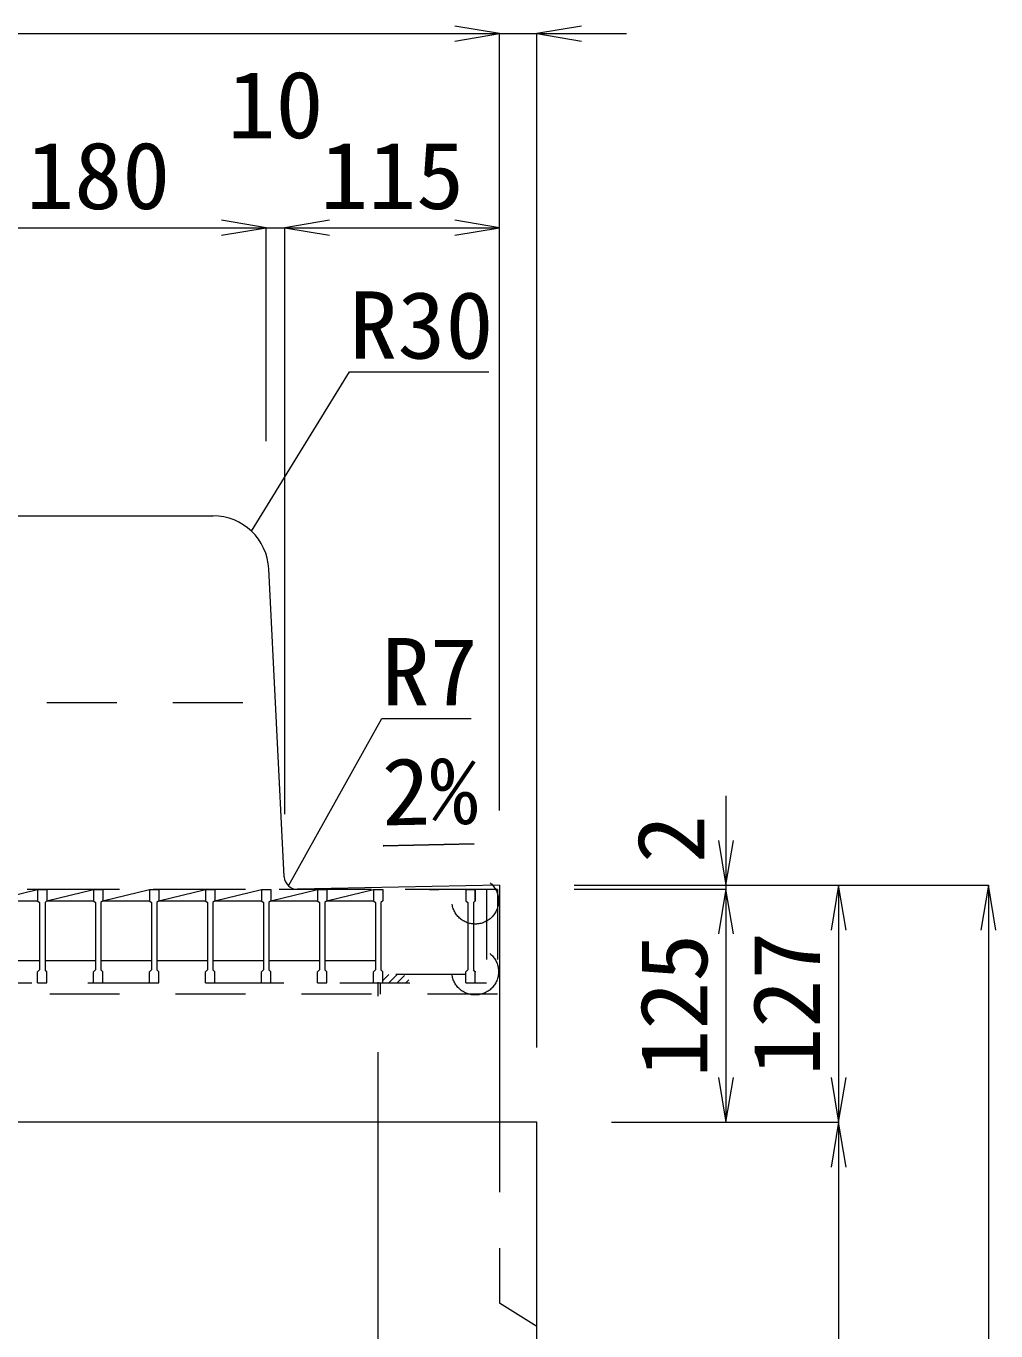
# Model space of a CAD drawing. Units: millimetres at full size; some dimension numbers follow another scale. Extents: x -734 to 58102, y 49499 to 87169.
# Drawn here: x 7271 to 7790, y 66111 to 66810 of the extents above; entities that cross this region are included whole.
import ezdxf
from ezdxf.enums import TextEntityAlignment as Align

# ---------------------------------------------------------------- set-up
doc = ezdxf.new("R2010")
doc.units = ezdxf.units.MM
doc.header["$LTSCALE"] = 50
doc.header["$PDMODE"] = 32
doc.header["$PDSIZE"] = 25
doc.linetypes.add('USER1', pattern=[1.35, 0.75, -0.6])
for name, color, linetype, lineweight in [('寸法線', 7, 'Continuous', 13), ('引出線', 4, 'Continuous', 13), ('本体', 2, 'Continuous', 20), ('ｸﾞﾚｰﾁﾝｸﾞ', 7, 'USER1', 9)]:
    doc.layers.add(name, color=color, linetype=linetype, lineweight=lineweight)
doc.styles.add('ＭＳ 明朝', font='')
doc.styles.get('ＭＳ 明朝').set_extended_font_data('MS Mincho')

# ---------------------------------------------------------------- blocks, each defined once
blk = doc.blocks.new('open_arrow')
at = {"color": 0, "linetype": 'Continuous', "lineweight": -2}
blk.add_lwpolyline([(7.5, 1.25), (0, 0), (7.5, -1.25)], dxfattribs=at)

msp = doc.modelspace()

# ---------------------------------------------------------------- hatches: boundary and pattern name
at = {"layer": 'ｸﾞﾚｰﾁﾝｸﾞ'}
h = msp.add_hatch(dxfattribs=at)
h.set_pattern_fill('USER', color=256, style=0, pattern_type=2)
h.set_pattern_definition([(45, (6595.99, 65980.36), (-2.24506, 2.24506), [37.5, -30])])
h.paths.add_polyline_path([(7506.5, 66301.85), (7506.5, 66297.35), (7487.5, 66297.35), (7462, 66297.35), (7462, 66301.85), (7487.5, 66301.85)])

# ---------------------------------------------------------------- linework, layer by layer
at = {"layer": '寸法線'}
for p, q in [((7094.5, 66806.09), (7524.5, 66806.09)), ((7476.5, 66806.09), (7592.5, 66806.09)), ((7524.5, 66389.67), (7524.5, 66806.09)), ((7524.5, 66389.67), (7524.5, 66806.09)), ((7544.5, 66262.67), (7544.5, 66806.09)), ((7219.5, 66702.04), (7399.5, 66702.04)), ((7351.5, 66702.04), (7457.5, 66702.04)), ((7399.5, 66587.67), (7399.5, 66702.04)), ((7399.5, 66587.67), (7399.5, 66702.04)), ((7409.5, 66387.67), (7409.5, 66702.04)), ((7409.5, 66702.04), (7524.5, 66702.04)), ((7409.5, 66387.67), (7409.5, 66702.04)), ((7524.5, 66389.67), (7524.5, 66702.04)), ((7645.84, 66397.65), (7645.84, 66299.65)), ((7564.52, 66349.65), (7786.49, 66349.65)), ((7564.52, 66349.65), (7645.84, 66349.65)), ((7564.52, 66349.65), (7706.23, 66349.65)), ((7564.52, 66347.65), (7645.84, 66347.65)), ((7564.52, 66347.65), (7645.84, 66347.65)), ((7645.84, 66347.65), (7645.84, 66222.65)), ((7706.23, 66349.65), (7706.23, 66222.65)), ((7786.49, 66349.65), (7786.49, 65372.65)), ((7584.52, 66222.65), (7706.23, 66222.65)), ((7584.52, 66222.65), (7645.84, 66222.65)), ((7584.52, 66222.65), (7706.23, 66222.65)), ((7706.23, 66222.65), (7706.23, 65372.65))]:
    msp.add_line(p, q, dxfattribs=at)
at = {"layer": '引出線'}
for points in [[(7391.64, 66539.39), (7444.1, 66624.72), (7518.77, 66624.72)], [(7411.39, 66349.36), (7461.42, 66438.97), (7509.35, 66438.97)], [(7462.15, 66370.83), (7510.86, 66371.81), (7462.12, 66370.83)]]:
    msp.add_lwpolyline(points, dxfattribs=at)
at = {"layer": '本体'}
for p, q in [((7247.85, 66547.65), (7371.15, 66547.65)), ((7409.18, 66354.13), (7400.92, 66519.29)), ((7524.5, 66349.65), (7416.31, 66347.49)), ((7524.5, 66349.65), (7524.5, 66222.65)), ((7544.5, 66222.65), (7074.5, 66222.65)), ((7459.5, 65993.17), (7459.5, 66222.65)), ((7544.5, 65372.65), (7544.5, 66222.65))]:
    msp.add_line(p, q, dxfattribs=at)
at = {"layer": '本体', "linetype": 'USER1', "lineweight": 9}
for p, q in [((7214.5, 66447.65), (7404.5, 66447.65)), ((7459.5, 66222.65), (7459.5, 66297.65)), ((7524.51, 66222.65), (7524.51, 66125.65)), ((7544.51, 66113.14), (7524.51, 66125.65))]:
    msp.add_line(p, q, dxfattribs=at)
at = {"layer": '本体'}
for centre, radius, start, end in [((7370.96, 66517.65), 30, 2.8624, 90), ((7416.17, 66354.48), 7, 182.86258, 271.1457)]:
    msp.add_arc(centre, radius, start, end, dxfattribs=at)
at = {"layer": 'ｸﾞﾚｰﾁﾝｸﾞ'}
for p, q in [((7523.5, 66347.35), (7095.5, 66347.35)), ((7511.5, 66347.35), (7107.5, 66347.35)), ((7252, 66341.35), (7277, 66347.35)), ((7277, 66347.35), (7282, 66347.35)), ((7277, 66347.35), (7277, 66341.35)), ((7277, 66347.35), (7282, 66347.35)), ((7277, 66347.35), (7277, 66341.35)), ((7277, 66347.35), (7282, 66347.35)), ((7277, 66347.35), (7277, 66341.35)), ((7282, 66341.35), (7307, 66347.35)), ((7282, 66347.35), (7282, 66341.35)), ((7282, 66347.35), (7282, 66341.35)), ((7282, 66347.35), (7282, 66341.35)), ((7307, 66347.35), (7312, 66347.35)), ((7307, 66347.35), (7307, 66341.35)), ((7307, 66347.35), (7312, 66347.35)), ((7307, 66347.35), (7307, 66341.35)), ((7307, 66347.35), (7312, 66347.35)), ((7307, 66347.35), (7307, 66341.35)), ((7312, 66341.35), (7337, 66347.35)), ((7312, 66347.35), (7312, 66341.35)), ((7312, 66347.35), (7312, 66341.35)), ((7312, 66347.35), (7312, 66341.35)), ((7337, 66347.35), (7342, 66347.35)), ((7337, 66347.35), (7342, 66347.35)), ((7337, 66347.35), (7342, 66347.35)), ((7337, 66347.35), (7337, 66341.35)), ((7337, 66347.35), (7337, 66341.35)), ((7337, 66347.35), (7337, 66341.35)), ((7342, 66347.35), (7342, 66341.35)), ((7342, 66347.35), (7342, 66341.35)), ((7342, 66347.35), (7342, 66341.35)), ((7342, 66341.35), (7367, 66347.35)), ((7367, 66347.35), (7372, 66347.35)), ((7367, 66347.35), (7372, 66347.35)), ((7367, 66347.35), (7372, 66347.35)), ((7367, 66347.35), (7367, 66341.35)), ((7367, 66347.35), (7367, 66341.35)), ((7367, 66347.35), (7367, 66341.35)), ((7372, 66347.35), (7372, 66341.35)), ((7372, 66347.35), (7372, 66341.35)), ((7372, 66347.35), (7372, 66341.35)), ((7372, 66341.35), (7397, 66347.35)), ((7397, 66347.35), (7402, 66347.35)), ((7397, 66347.35), (7402, 66347.35)), ((7397, 66347.35), (7402, 66347.35)), ((7397, 66347.35), (7397, 66341.35)), ((7397, 66347.35), (7397, 66341.35)), ((7397, 66347.35), (7397, 66341.35)), ((7402, 66347.35), (7402, 66341.35)), ((7402, 66347.35), (7402, 66341.35)), ((7402, 66347.35), (7402, 66341.35)), ((7402, 66341.35), (7427, 66347.35)), ((7427, 66347.35), (7432, 66347.35)), ((7427, 66347.35), (7432, 66347.35)), ((7427, 66347.35), (7432, 66347.35)), ((7427, 66347.35), (7427, 66341.35)), ((7427, 66347.35), (7427, 66341.35)), ((7427, 66347.35), (7427, 66341.35)), ((7432, 66347.35), (7432, 66341.35)), ((7432, 66347.35), (7432, 66341.35)), ((7432, 66347.35), (7432, 66341.35)), ((7432, 66341.35), (7457, 66347.35)), ((7457, 66347.35), (7462, 66347.35)), ((7457, 66347.35), (7462, 66347.35)), ((7457, 66347.35), (7462, 66347.35)), ((7457, 66347.35), (7457, 66341.35)), ((7457, 66347.35), (7457, 66341.35)), ((7457, 66347.35), (7457, 66341.35)), ((7462, 66347.35), (7462, 66341.35)), ((7462, 66347.35), (7462, 66341.35)), ((7462, 66347.35), (7462, 66341.35)), ((7487, 66347.35), (7492, 66347.35)), ((7487, 66347.35), (7492, 66347.35)), ((7487, 66347.35), (7492, 66347.35)), ((7506.5, 66347.35), (7511.5, 66347.35)), ((7506.5, 66347.35), (7506.5, 66341.35)), ((7506.5, 66347.35), (7511.5, 66347.35)), ((7506.5, 66347.35), (7506.5, 66341.35)), ((7506.5, 66347.35), (7511.5, 66347.35)), ((7506.5, 66347.35), (7506.5, 66341.35)), ((7511.5, 66341.35), (7511.5, 66347.35)), ((7511.5, 66347.35), (7511.5, 66341.35)), ((7511.5, 66347.35), (7511.5, 66341.35)), ((7511.5, 66347.35), (7511.5, 66341.35)), ((7511.5, 66347.35), (7511.5, 66341.35)), ((7511.5, 66347.35), (7511.5, 66341.35)), ((7511.5, 66347.35), (7511.5, 66341.35)), ((7517.5, 66347.35), (7517.5, 66297.35)), ((7523.5, 66347.35), (7523.5, 66291.35)), ((7252, 66341.35), (7277, 66341.35)), ((7277, 66341.35), (7278, 66340.35)), ((7277, 66341.35), (7278, 66340.35)), ((7277, 66341.35), (7278, 66340.35)), ((7278, 66340.35), (7278, 66304.35)), ((7278, 66340.35), (7278, 66304.35)), ((7278, 66340.35), (7278, 66304.35)), ((7282, 66341.35), (7281, 66340.35)), ((7282, 66341.35), (7281, 66340.35)), ((7282, 66341.35), (7281, 66340.35)), ((7281, 66340.35), (7281, 66304.35)), ((7281, 66340.35), (7281, 66304.35)), ((7281, 66340.35), (7281, 66304.35)), ((7282, 66341.35), (7307, 66341.35)), ((7307, 66341.35), (7308, 66340.35)), ((7307, 66341.35), (7308, 66340.35)), ((7307, 66341.35), (7308, 66340.35)), ((7308, 66340.35), (7308, 66304.35)), ((7308, 66340.35), (7308, 66304.35)), ((7308, 66340.35), (7308, 66304.35)), ((7312, 66341.35), (7311, 66340.35)), ((7312, 66341.35), (7311, 66340.35)), ((7312, 66341.35), (7311, 66340.35)), ((7311, 66340.35), (7311, 66304.35)), ((7311, 66340.35), (7311, 66304.35)), ((7311, 66340.35), (7311, 66304.35)), ((7312, 66341.35), (7337, 66341.35)), ((7337, 66341.35), (7338, 66340.35)), ((7337, 66341.35), (7338, 66340.35)), ((7337, 66341.35), (7338, 66340.35)), ((7338, 66340.35), (7338, 66304.35)), ((7338, 66340.35), (7338, 66304.35)), ((7338, 66340.35), (7338, 66304.35)), ((7342, 66341.35), (7341, 66340.35)), ((7342, 66341.35), (7341, 66340.35)), ((7342, 66341.35), (7341, 66340.35)), ((7341, 66340.35), (7341, 66304.35)), ((7341, 66340.35), (7341, 66304.35)), ((7341, 66340.35), (7341, 66304.35)), ((7342, 66341.35), (7367, 66341.35)), ((7367, 66341.35), (7368, 66340.35)), ((7367, 66341.35), (7368, 66340.35)), ((7367, 66341.35), (7368, 66340.35)), ((7368, 66340.35), (7368, 66304.35)), ((7368, 66340.35), (7368, 66304.35)), ((7368, 66340.35), (7368, 66304.35)), ((7372, 66341.35), (7371, 66340.35)), ((7372, 66341.35), (7371, 66340.35)), ((7372, 66341.35), (7371, 66340.35)), ((7371, 66340.35), (7371, 66304.35)), ((7371, 66340.35), (7371, 66304.35)), ((7371, 66340.35), (7371, 66304.35)), ((7372, 66341.35), (7397, 66341.35)), ((7397, 66341.35), (7398, 66340.35)), ((7397, 66341.35), (7398, 66340.35)), ((7397, 66341.35), (7398, 66340.35)), ((7398, 66340.35), (7398, 66304.35)), ((7398, 66340.35), (7398, 66304.35)), ((7398, 66340.35), (7398, 66304.35)), ((7402, 66341.35), (7401, 66340.35)), ((7402, 66341.35), (7401, 66340.35)), ((7402, 66341.35), (7401, 66340.35)), ((7401, 66340.35), (7401, 66304.35)), ((7401, 66340.35), (7401, 66304.35)), ((7401, 66340.35), (7401, 66304.35)), ((7402, 66341.35), (7427, 66341.35)), ((7427, 66341.35), (7428, 66340.35)), ((7427, 66341.35), (7428, 66340.35)), ((7427, 66341.35), (7428, 66340.35)), ((7428, 66340.35), (7428, 66304.35)), ((7428, 66340.35), (7428, 66304.35)), ((7428, 66340.35), (7428, 66304.35)), ((7432, 66341.35), (7431, 66340.35)), ((7432, 66341.35), (7431, 66340.35)), ((7432, 66341.35), (7431, 66340.35)), ((7431, 66340.35), (7431, 66304.35)), ((7431, 66340.35), (7431, 66304.35)), ((7431, 66340.35), (7431, 66304.35)), ((7432, 66341.35), (7457, 66341.35)), ((7457, 66341.35), (7458, 66340.35)), ((7457, 66341.35), (7458, 66340.35)), ((7457, 66341.35), (7458, 66340.35)), ((7458, 66340.35), (7458, 66304.35)), ((7458, 66340.35), (7458, 66304.35)), ((7458, 66340.35), (7458, 66304.35)), ((7462, 66341.35), (7461, 66340.35)), ((7462, 66341.35), (7461, 66340.35)), ((7462, 66341.35), (7461, 66340.35)), ((7461, 66340.35), (7461, 66304.35)), ((7461, 66340.35), (7461, 66304.35)), ((7461, 66340.35), (7461, 66304.35)), ((7506.5, 66341.35), (7507.5, 66340.35)), ((7506.5, 66341.35), (7507.5, 66340.35)), ((7506.5, 66341.35), (7507.5, 66340.35)), ((7507.5, 66340.35), (7507.5, 66304.35)), ((7507.5, 66340.35), (7507.5, 66304.35)), ((7507.5, 66340.35), (7507.5, 66304.35)), ((7511.5, 66341.35), (7510.5, 66340.35)), ((7511.5, 66341.35), (7510.5, 66340.35)), ((7511.5, 66341.35), (7510.5, 66340.35)), ((7510.5, 66340.35), (7510.5, 66304.35)), ((7510.5, 66340.35), (7510.5, 66304.35)), ((7510.5, 66340.35), (7510.5, 66304.35)), ((7251, 66309.35), (7278, 66309.35)), ((7277, 66303.35), (7278, 66304.35)), ((7277, 66303.35), (7278, 66304.35)), ((7277, 66303.35), (7278, 66304.35)), ((7281, 66309.35), (7308, 66309.35)), ((7282, 66303.35), (7281, 66304.35)), ((7282, 66303.35), (7281, 66304.35)), ((7282, 66303.35), (7281, 66304.35)), ((7307, 66303.35), (7308, 66304.35)), ((7307, 66303.35), (7308, 66304.35)), ((7307, 66303.35), (7308, 66304.35)), ((7311, 66309.35), (7338, 66309.35)), ((7312, 66303.35), (7311, 66304.35)), ((7312, 66303.35), (7311, 66304.35)), ((7312, 66303.35), (7311, 66304.35)), ((7337, 66303.35), (7338, 66304.35)), ((7337, 66303.35), (7338, 66304.35)), ((7337, 66303.35), (7338, 66304.35)), ((7341, 66309.35), (7368, 66309.35)), ((7342, 66303.35), (7341, 66304.35)), ((7342, 66303.35), (7341, 66304.35)), ((7342, 66303.35), (7341, 66304.35)), ((7367, 66303.35), (7368, 66304.35)), ((7367, 66303.35), (7368, 66304.35)), ((7367, 66303.35), (7368, 66304.35)), ((7371, 66309.35), (7398, 66309.35)), ((7372, 66303.35), (7371, 66304.35)), ((7372, 66303.35), (7371, 66304.35)), ((7372, 66303.35), (7371, 66304.35)), ((7397, 66303.35), (7398, 66304.35)), ((7397, 66303.35), (7398, 66304.35)), ((7397, 66303.35), (7398, 66304.35)), ((7401, 66309.35), (7428, 66309.35)), ((7402, 66303.35), (7401, 66304.35)), ((7402, 66303.35), (7401, 66304.35)), ((7402, 66303.35), (7401, 66304.35)), ((7427, 66303.35), (7428, 66304.35)), ((7427, 66303.35), (7428, 66304.35)), ((7427, 66303.35), (7428, 66304.35)), ((7431, 66309.35), (7458, 66309.35)), ((7432, 66303.35), (7431, 66304.35)), ((7432, 66303.35), (7431, 66304.35)), ((7432, 66303.35), (7431, 66304.35)), ((7457, 66303.35), (7458, 66304.35)), ((7457, 66303.35), (7458, 66304.35)), ((7457, 66303.35), (7458, 66304.35)), ((7462, 66303.35), (7461, 66304.35)), ((7462, 66303.35), (7461, 66304.35)), ((7462, 66303.35), (7461, 66304.35)), ((7506.5, 66303.35), (7507.5, 66304.35)), ((7506.5, 66303.35), (7507.5, 66304.35)), ((7506.5, 66303.35), (7507.5, 66304.35)), ((7511.5, 66303.35), (7510.5, 66304.35)), ((7511.5, 66303.35), (7510.5, 66304.35)), ((7511.5, 66303.35), (7510.5, 66304.35)), ((7101.5, 66297.35), (7517.5, 66297.35)), ((7277, 66297.35), (7277, 66303.35)), ((7277, 66297.35), (7277, 66303.35)), ((7277, 66297.35), (7277, 66303.35)), ((7277, 66297.35), (7282, 66297.35)), ((7277, 66297.35), (7282, 66297.35)), ((7277, 66297.35), (7282, 66297.35)), ((7282, 66297.35), (7282, 66303.35)), ((7282, 66297.35), (7282, 66303.35)), ((7282, 66297.35), (7282, 66303.35)), ((7307, 66297.35), (7307, 66303.35)), ((7307, 66297.35), (7307, 66303.35)), ((7307, 66297.35), (7307, 66303.35)), ((7307, 66297.35), (7312, 66297.35)), ((7307, 66297.35), (7312, 66297.35)), ((7307, 66297.35), (7312, 66297.35)), ((7312, 66297.35), (7312, 66303.35)), ((7312, 66297.35), (7312, 66303.35)), ((7312, 66297.35), (7312, 66303.35)), ((7337, 66297.35), (7337, 66303.35)), ((7337, 66297.35), (7337, 66303.35)), ((7337, 66297.35), (7337, 66303.35)), ((7337, 66297.35), (7342, 66297.35)), ((7337, 66297.35), (7342, 66297.35)), ((7337, 66297.35), (7342, 66297.35)), ((7342, 66297.35), (7342, 66303.35)), ((7342, 66297.35), (7342, 66303.35)), ((7342, 66297.35), (7342, 66303.35)), ((7367, 66297.35), (7367, 66303.35)), ((7367, 66297.35), (7367, 66303.35)), ((7367, 66297.35), (7367, 66303.35)), ((7367, 66297.35), (7372, 66297.35)), ((7367, 66297.35), (7372, 66297.35)), ((7367, 66297.35), (7372, 66297.35)), ((7372, 66297.35), (7372, 66303.35)), ((7372, 66297.35), (7372, 66303.35)), ((7372, 66297.35), (7372, 66303.35)), ((7397, 66297.35), (7397, 66303.35)), ((7397, 66297.35), (7397, 66303.35)), ((7397, 66297.35), (7397, 66303.35)), ((7397, 66297.35), (7402, 66297.35)), ((7397, 66297.35), (7402, 66297.35)), ((7397, 66297.35), (7402, 66297.35)), ((7402, 66297.35), (7402, 66303.35)), ((7402, 66297.35), (7402, 66303.35)), ((7402, 66297.35), (7402, 66303.35)), ((7427, 66297.35), (7427, 66303.35)), ((7427, 66297.35), (7427, 66303.35)), ((7427, 66297.35), (7427, 66303.35)), ((7427, 66297.35), (7432, 66297.35)), ((7427, 66297.35), (7432, 66297.35)), ((7427, 66297.35), (7432, 66297.35)), ((7432, 66297.35), (7432, 66303.35)), ((7432, 66297.35), (7432, 66303.35)), ((7432, 66297.35), (7432, 66303.35)), ((7457, 66297.35), (7457, 66303.35)), ((7457, 66297.35), (7457, 66303.35)), ((7457, 66297.35), (7457, 66303.35)), ((7457, 66297.35), (7462, 66297.35)), ((7457, 66297.35), (7462, 66297.35)), ((7457, 66297.35), (7462, 66297.35)), ((7460.5, 66297.35), (7460.5, 66291.35)), ((7462, 66297.35), (7462, 66303.35)), ((7462, 66297.35), (7462, 66303.35)), ((7462, 66297.35), (7462, 66303.35)), ((7506.5, 66301.85), (7462, 66301.85)), ((7506.5, 66297.35), (7506.5, 66303.35)), ((7506.5, 66297.35), (7506.5, 66303.35)), ((7506.5, 66297.35), (7506.5, 66303.35)), ((7506.5, 66297.35), (7511.5, 66297.35)), ((7506.5, 66297.35), (7511.5, 66297.35)), ((7506.5, 66297.35), (7511.5, 66297.35)), ((7511.5, 66297.35), (7511.5, 66303.35)), ((7511.5, 66297.35), (7511.5, 66303.35)), ((7511.5, 66297.35), (7511.5, 66303.35)), ((7511.5, 66297.35), (7511.5, 66303.35)), ((7511.5, 66297.35), (7511.5, 66303.35)), ((7511.5, 66297.35), (7511.5, 66303.35)), ((7523.5, 66291.35), (7095.5, 66291.35))]:
    msp.add_line(p, q, dxfattribs=at)
for p in [(7511.5, 66341.35), (7511.5, 66303.35)]:
    msp.add_point(p, dxfattribs=at)

# ---------------------------------------------------------------- block references
at = {"layer": '寸法線', "xscale": 3.2, "yscale": 3.2}
for p, rotation in [((7524.5, 66806.09), 180), ((7524.5, 66806.09), 180), ((7399.5, 66702.04), 180), ((7399.5, 66702.04), 180), ((7524.5, 66702.04), 180), ((7645.84, 66349.65), 90), ((7645.84, 66347.65), 270), ((7645.84, 66347.65), 270), ((7706.23, 66349.65), 270), ((7786.49, 66349.65), 270), ((7645.84, 66222.65), 90), ((7706.23, 66222.65), 90), ((7706.23, 66222.65), 270)]:
    msp.add_blockref('open_arrow', p, dxfattribs=dict(at, rotation=rotation))
for p in [(7544.5, 66806.09), (7409.5, 66702.04), (7409.5, 66702.04)]:
    msp.add_blockref('open_arrow', p, dxfattribs=at)
at = {"layer": '引出線', "xscale": 0.0533, "yscale": 0.0533}
for p, rotation in [((7391.64, 66539.39), 58.4), ((7462.15, 66370.83), 1.1), ((7411.39, 66349.36), 60.8)]:
    msp.add_blockref('open_arrow', p, dxfattribs=dict(at, rotation=rotation))

# ---------------------------------------------------------------- texts
at = {"layer": '寸法線', "style": 'ＭＳ 明朝', "width": 1.05}
for s, p in [('10', (7404.5, 66768.04)), ('180', (7309.5, 66730.06)), ('115', (7467, 66730.06))]:
    msp.add_text(s, height=36.03, dxfattribs=at).set_placement(p, align=Align.MIDDLE_CENTER)
for s, p in [('2', (7616.25, 66374.43)), ('125', (7617.82, 66285.15)), ('127', (7678.21, 66286.15))]:
    msp.add_text(s, height=36.03, rotation=90, dxfattribs=at).set_placement(p, align=Align.MIDDLE_CENTER)
at = {"layer": '引出線', "style": 'ＭＳ 明朝', "width": 1.05}
for s, p in [('R30', (7444.1, 66667.92)), ('R7', (7461.42, 66482.17))]:
    msp.add_text(s, height=36.03, dxfattribs=at).set_placement(p, align=Align.TOP_LEFT)
msp.add_text('2%', height=36.03, rotation=1.146, dxfattribs=at).set_placement((7461.18, 66417.72), align=Align.TOP_LEFT)

doc.saveas('drawing.dxf')
